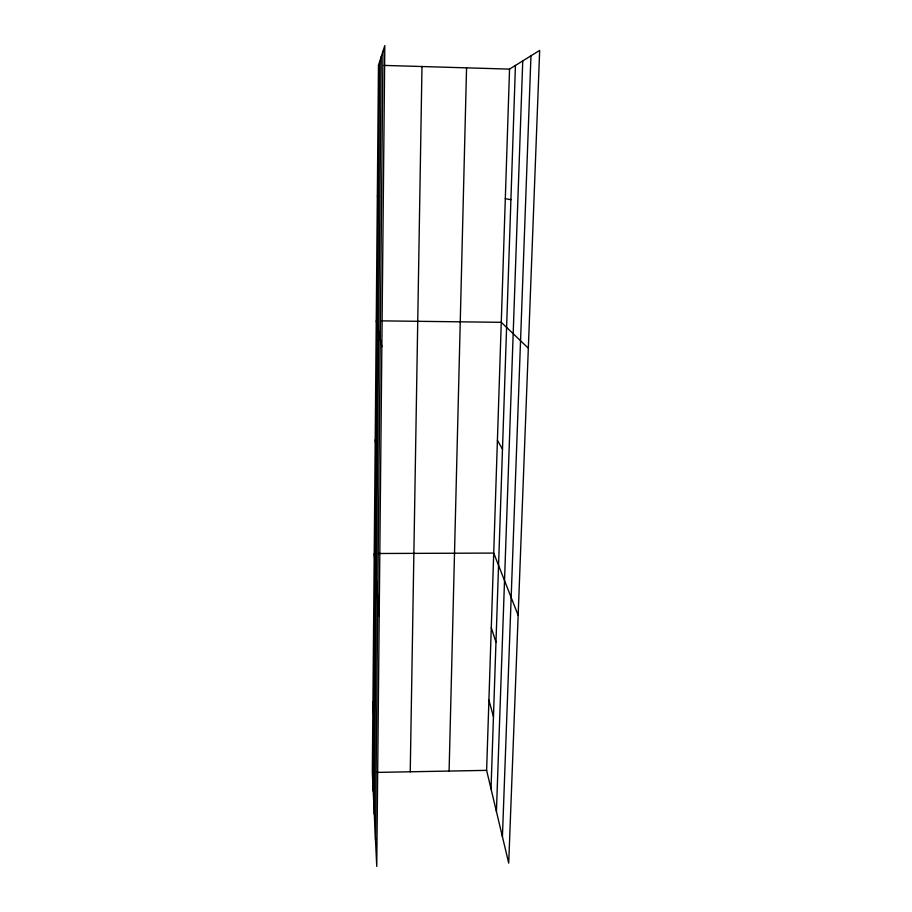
<?xml version="1.0" encoding="UTF-8"?>
<svg xmlns="http://www.w3.org/2000/svg" width="912" height="912" viewBox="0 0 912 912"><rect width="100%" height="100%" fill="white"/><g stroke="black" fill="none" stroke-linecap="round" stroke-linejoin="round"><path stroke-width="1.37" d="M373.213 791.194L379.711 61.4M374.296 814.142L381.239 56.647M375.493 839.644L382.972 51.289M410.24 771.78L421.982 66.53M449.103 771.062L466.556 67.841M486.62 770.366L509.546 69.118L539.676 50.388L508.714 863.117L486.62 770.366L376.542 772.407M491.021 788.869L515.44 65.447M496.424 811.543L522.747 60.91M502.421 836.714L530.955 55.803M378.48 553.493L493.723 553.082L518.153 615.281M381.786 320.864L501.269 322.324L528.333 348.19M384.089 65.413L509.546 69.118M505.305 198.725L510.914 199.648M377.34 196.08L378.503 196.924M497.405 440.314L502.489 449.206M491.283 627.684L495.98 642.208M488.912 700.085L493.46 716.65M376.257 320.796L381.854 346.663M375.22 439.812L376.257 448.761M374.228 553.516L379.21 616.375M373.578 628.71L374.524 643.382M372.94 701.67L373.863 718.428M378.469 65.242L372.324 772.487L376.747 866.4L384.807 45.6L378.469 65.242"/></g></svg>
